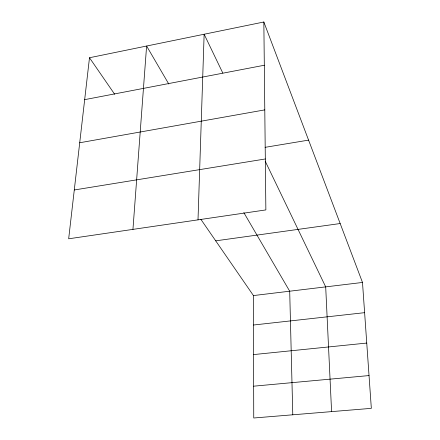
<?xml version="1.0" encoding="UTF-8"?>
<svg xmlns="http://www.w3.org/2000/svg" width="440" height="440" viewBox="0 0 440 440"><rect width="100%" height="100%" fill="white"/><g stroke="black" fill="none" stroke-linecap="round" stroke-linejoin="round"><path stroke-width="0.66" d="M198.006 219.857L204.138 34.238L222.783 72.996M132.946 229.383L146.608 46.035L168.784 84.029M89.491 57.739L68.668 238.794L265.87 209.919L263.841 22L89.491 57.739L114.659 94.254M84.672 99.649L264.308 65.246M79.712 142.758L264.792 109.885M265.062 147.34L308.583 140.118M74.283 189.976L265.32 158.972M215.705 240.84L340.18 223.537M253.435 295.57L362.494 282.452L371.333 408.353L253.748 418L253.435 295.57L200.877 219.329M253.512 325.012L364.617 312.67M253.583 354.585L366.751 343.062M253.666 386.183L369.034 375.568M243.843 212.636L289.702 291.209L292.782 414.799M265.21 161.172L325.694 286.88L331.59 411.615M263.841 22L362.494 282.452"/></g></svg>
